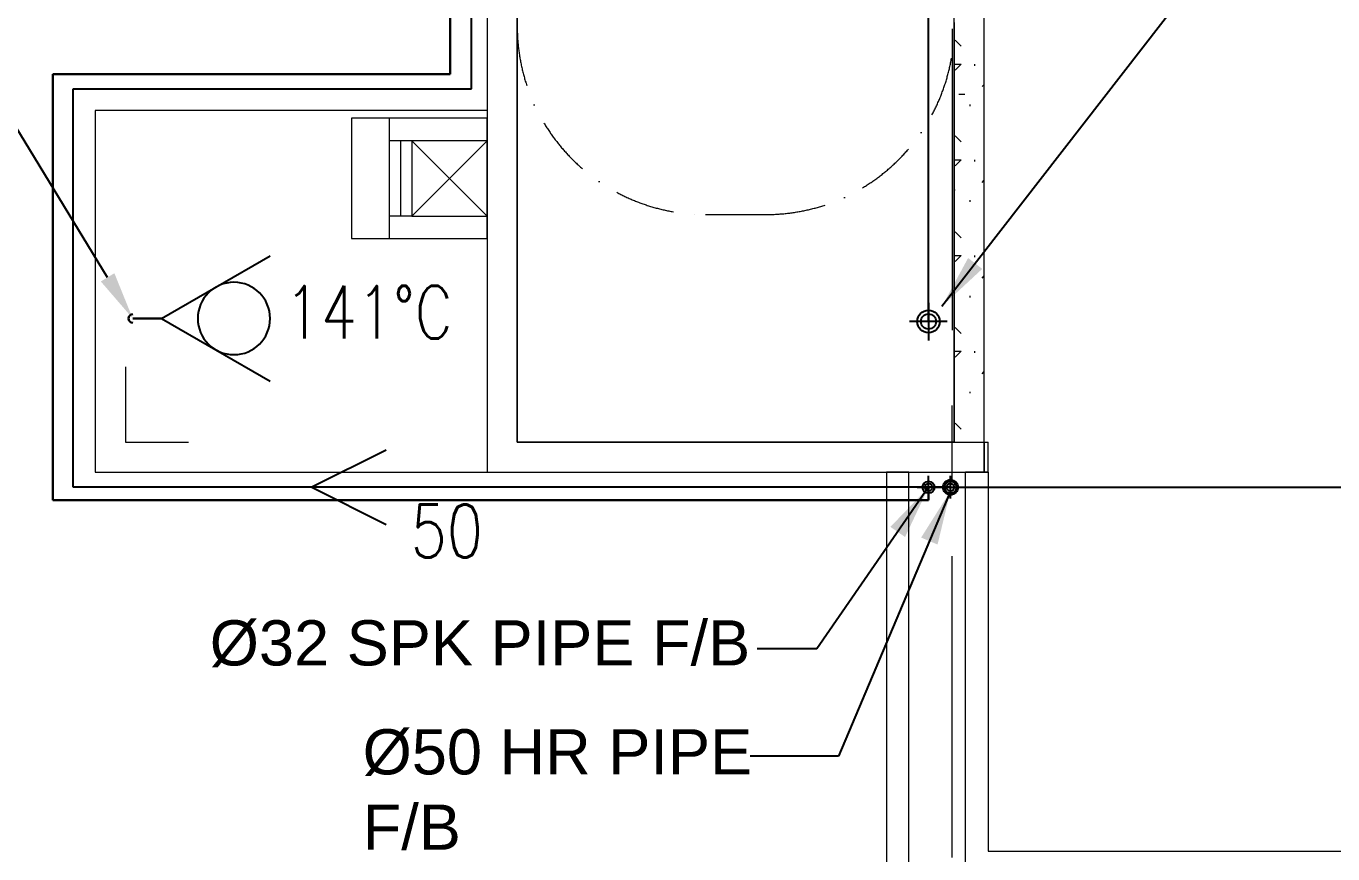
# Model space of a CAD drawing. Header units: millimetres. Extents: x -47219 to 440296, y -79832 to 7189.
# Drawn here: x 50265 to 58937, y -24567 to -19075 of the extents above; entities that cross this region are included whole.
import ezdxf
from ezdxf import colors
from ezdxf.entities.mleader import LeaderData, LeaderLine
from ezdxf.math import Vec2, Vec3

# ---------------------------------------------------------------- set-up
doc = ezdxf.new("R2010")
doc.units = ezdxf.units.MM
for name, pattern in [('BLK_2 - 3RD STOREY  LOWER ROOF PLAN-archi clean_25 SEPT 2024$0$IDA - Grid Line', [3500, 2000, -500, 500, -500]), ('BLK_2 - 3RD STOREY  LOWER ROOF PLAN-archi clean_25 SEPT 2024$0$IDA_Stair Clear', [675, 400, -137.5, 0, -137.5]), ('PHANTOM2', [1.25, 0.625, -0.125, 0.125, -0.125, 0.125, -0.125])]:
    doc.linetypes.add(name, pattern=pattern)
doc.layers.get('Defpoints').update_dxf_attribs({"color": 8, "lineweight": 9})
for name, color, linetype in [('ANNOTATION', 7, 'Continuous'), ('BLK 2 - 1ST STOREY PLAN$0$ROOMTEXT', 7, 'Continuous'), ('DIM', 8, 'Continuous'), ('M-_DRYRISER_E-', 6, 'Continuous'), ('M-_FIRESPRK_T-', 7, 'Continuous'), ('M-_SPRK-EXP_E-N', 1, 'Continuous'), ('M_HR PIPE', 3, 'Continuous'), ('NWFP-PENETRATION', 5, 'Continuous'), ('ZONE NUMBER', 154, 'Continuous')]:
    doc.layers.add(name, color=color, linetype=linetype)
for name, color, linetype, lineweight in [('BLK_2 - 3RD STOREY  LOWER ROOF PLAN-archi clean_25 SEPT 2024$0$A-_DETA----_ED-2', 8, 'BLK_2 - 3RD STOREY  LOWER ROOF PLAN-archi clean_25 SEPT 2024$0$IDA_Stair Clear', 9), ('BLK_2 - 3RD STOREY  LOWER ROOF PLAN-archi clean_25 SEPT 2024$0$A-_WALL----_E', 8, 'Continuous', 9), ('BLK_2 - 3RD STOREY  LOWER ROOF PLAN-archi clean_25 SEPT 2024$0$S-_ANOTGRID_E-1', 8, 'BLK_2 - 3RD STOREY  LOWER ROOF PLAN-archi clean_25 SEPT 2024$0$IDA - Grid Line', 9), ('M-_SPRK----_E-', 1, 'PHANTOM2', 30), ('M-_SPRKPIEX_E-', 1, 'Continuous', 30)]:
    doc.layers.add(name, color=color, linetype=linetype, lineweight=lineweight)
doc.styles.add('BLK 2 - 1ST STOREY PLAN$0$Arial', font='arial.ttf', dxfattribs={"height": 300})
doc.styles.add('Simplex', font='SIMPLEX.shx', dxfattribs={"width": 0.8, "height": 2.5})
doc.styles.get("Standard").update_dxf_attribs({"font": 'arial.ttf'})
doc.dimstyles.new('DIM 150', dxfattribs={"dimscale": 1500, "dimtxt": 0.18, "dimasz": 0.18, "dimexe": 0.18, "dimexo": 0.0625, "dimgap": 0.09, "dimtad": 0, "dimtih": 1, "dimtoh": 1, "dimdec": 0, "dimzin": 0, "dimdsep": 46, "dimtxsty": 'Standard', "dimblk": 'OBLIQUE', "dimcen": 0.09, "dimadec": 0, "dimazin": 0, "dimtfac": 1, "dimtdec": 0, "dimtofl": 0, "dimtmove": 0, "dimatfit": 3, "dimfxl": 1, "dimtolj": 1, "dimtzin": 0, "dimarcsym": 0})
doc.dimstyles.new('DIM 200', dxfattribs={"dimscale": 2000, "dimtxt": 0.18, "dimasz": 0.18, "dimexe": 0.18, "dimexo": 0.0625, "dimgap": 0.09, "dimtad": 0, "dimtih": 1, "dimtoh": 1, "dimdec": 0, "dimzin": 0, "dimdsep": 46, "dimtxsty": 'Standard', "dimblk": 'OBLIQUE', "dimcen": 0.09, "dimadec": 0, "dimazin": 0, "dimtfac": 1, "dimtdec": 0, "dimtofl": 0, "dimtmove": 0, "dimatfit": 3, "dimfxl": 1, "dimtolj": 1, "dimtzin": 0, "dimarcsym": 0})

# ---------------------------------------------------------------- blocks, each defined once
blk = doc.blocks.new('_Oblique')
at = {"color": 0, "linetype": 'ByBlock', "lineweight": -2}
blk.add_line((-0.5, -0.5), (0.5, 0.5), dxfattribs=at)
blk = doc.blocks.new('50 PIPE SLEEVE')
at = {"layer": 'NWFP-PENETRATION'}
for p, q in [((-75, 0), (75, 0)), ((0, -75), (0, 75))]:
    blk.add_line(p, q, dxfattribs=at)
blk.add_circle((0, 0), 40, dxfattribs=at)
at = {"layer": 'NWFP-PENETRATION', "color": 1}
blk.add_circle((0, 0), 25, dxfattribs=at)
blk = doc.blocks.new('100 PIPE SLEEVE')
at = {"layer": 'NWFP-PENETRATION'}
for p, q in [((0, 125), (0, -125)), ((-125, 1.4), (125, 1.4))]:
    blk.add_line(p, q, dxfattribs=at)
blk.add_circle((0, 0), 75, dxfattribs=at)
at = {"layer": 'NWFP-PENETRATION', "color": 1}
blk.add_circle((0, 0), 50, dxfattribs=at)
blk = doc.blocks.new('FIRE0106')
at = {"layer": 'M-_SPRK-EXP_E-N'}
for q in [(150, 259.8), (150, -259.8)]:
    blk.add_line((-300, 0), q, dxfattribs=at)
blk.add_circle((0, 0), 150, dxfattribs=at)
blk = doc.blocks.new('*D125')
at = {"layer": 'Defpoints', "color": 0, "transparency": 16777216}
for p in [(61981.9, -17604.2), (63149.7, -17604.2), (56324, -22134.7)]:
    blk.add_point(p, dxfattribs=at)
at = {"layer": 'DIM', "color": 0, "lineweight": -2, "transparency": 16777216}
for p, q in [((63056, -17604.2), (61711.9, -17604.2)), ((61981.9, -17604.2), (61981.9, -19596.5)), ((61981.9, -22134.7), (61981.9, -20142.4)), ((56417.8, -22134.7), (62251.9, -22134.7))]:
    blk.add_line(p, q, dxfattribs=at)
at = {"layer": 'DIM', "color": 0, "lineweight": -2, "transparency": 16777216, "xscale": 270, "yscale": 270, "zscale": 270}
for p, rotation in [((61981.9, -17604.2), 90), ((61981.9, -22134.7), 270)]:
    blk.add_blockref('_Oblique', p, dxfattribs=dict(at, rotation=rotation))
at = {"layer": 'DIM', "color": 0, "transparency": 16777216, "insert": (61981.9, -19869.4), "char_height": 270, "attachment_point": 5}
blk.add_mtext('\\A1;4530', dxfattribs=at)
blk = doc.blocks.new('BLK_2 - 3RD STOREY  LOWER ROOF PLAN-archi clean_25 SEPT 2024$0$IDA - Stair Turning Space - 1250-2832024-BLK 2 LOWER ROOF PLAN')
at = {"layer": 'BLK_2 - 3RD STOREY  LOWER ROOF PLAN-archi clean_25 SEPT 2024$0$A-_DETA----_ED-2'}
blk.add_line((0, -1250), (400, -1250), dxfattribs=at)
for centre, start, end in [((0, 0), 180, 270), ((400, 0), 270, 360)]:
    blk.add_arc(centre, 1250, start, end, dxfattribs=at)
blk = doc.blocks.new('BLK_2 - 3RD STOREY  LOWER ROOF PLAN-archi clean_25 SEPT 2024$0$mep roof 1')
at = {"layer": 'Defpoints'}
for points in [[(-10250, -2460), (-10250, -2210), (-10586.4, -2210)], [(-12650, -3710), (-12650, -4210), (-12231.3, -4210)]]:
    blk.add_lwpolyline(points, dxfattribs=at)
blk = doc.blocks.new('BLK_2 - 3RD STOREY  LOWER ROOF PLAN-archi clean_25 SEPT 2024')
at = {"layer": 'BLK_2 - 3RD STOREY  LOWER ROOF PLAN-archi clean_25 SEPT 2024$0$A-_WALL----_E'}
h = blk.add_hatch(dxfattribs=at)
h.set_pattern_fill('FP_3', color=256, style=0, pattern_type=2)
h.set_pattern_definition([(0, (42341.6, 0), (635, 635), [79.375, -555.625]), (90, (42341.6, 0), (-635, 635), [79.375, -555.625]), (135, (42420.97, 0), (-635.0003, 0), [112.253, -785.772]), (0, (42421, 357.2), (635, 635), [79.375, -555.625]), (45, (42460.66, 317.5), (0, 635.0003), [56.127, -841.899]), (135, (42460.66, 317.5), (-635.0003, 0), [56.127, -841.899]), (0, (42659.1, 515.94), (635, 635), [112.253, -522.747]), (45, (42659.1, 515.94), (0, 635.0003), [79.375, -818.651]), (135, (42771.35, 515.94), (-635.0003, 0), [79.375, -818.651]), (90, (42778.16, 158.75), (-635, 635), [79.375, -555.625]), (45, (42778.16, 158.75), (0, 635.0003), [56.127, -841.899]), (135, (42817.84, 198.44), (-635.0003, 0), [56.127, -841.899]), (0, (42421, 158.75), (635, 635), [39.687, -531.812]), (0, (42897.2, 317.5), (635, 635), [39.687, -531.812]), (90, (42698.8, 396.9), (-635, 635), [39.687, -531.812]), (135, (42778.16, 39.7), (-635.0003, 0), [56.127, -841.899]), (135, (42500.34, 476.25), (-635.0003, 0), [56.127, -841.899]), (45, (42639.25, 208.36), (0, 635.0003), [56.127, -841.899]), (90, (42559.9, 79.4), (-635, 635), [9.922, -625.078]), (90, (42589.64, 347.27), (-635, 635), [9.922, -625.078]), (90, (42887.3, 456.4), (-635, 635), [9.922, -625.078]), (90, (42897.2, 119.06), (-635, 635), [9.922, -625.078])])
h.paths.add_polyline_path([(-74694.8, -64562.4), (-74694.8, -61777.4), (-74894.8, -61777.4), (-74894.8, -64562.4)])
for p, q in [((-74894.8, -64562.4), (-74894.8, -57477.4)), ((-77994.8, -58577.4), (-77994.8, -64762.4)), ((-77794.8, -62362.4), (-77794.8, -58577.4)), ((-74694.8, -64562.4), (-74694.8, -60877.4)), ((-77794.8, -61427.4), (-77794.8, -64562.4)), ((-74894.8, -61777.4), (-74894.8, -64562.4)), ((-77994.8, -62362.4), (-80594.8, -62362.4)), ((-80594.8, -62362.4), (-80594.8, -62562.4)), ((-77794.8, -62562.4), (-77794.8, -62362.4)), ((-80594.8, -62562.4), (-80594.8, -64562.4)), ((-78494.8, -62562.4), (-78644.8, -62562.4)), ((-78569.8, -62562.4), (-78569.8, -63062.4)), ((-77994.8, -62562.4), (-78494.8, -63062.4)), ((-77794.8, -64562.4), (-77794.8, -62562.4)), ((-78494.8, -63062.4), (-78644.8, -63062.4)), ((-80594.8, -64562.4), (-80594.8, -64762.4)), ((-77719.8, -64562.4), (-77794.8, -64562.4)), ((-77794.8, -64562.4), (-74894.8, -64562.4)), ((-76619.8, -64562.4), (-77719.8, -64562.4)), ((-74894.8, -64562.4), (-76619.8, -64562.4)), ((-74894.8, -64562.4), (-74669.8, -64562.4)), ((-74694.8, -64562.4), (-74694.8, -64762.4)), ((-74694.8, -64762.4), (-74694.8, -64562.4)), ((-74669.8, -64762.4), (-74669.8, -64562.4)), ((-80594.8, -64762.4), (-77719.8, -64762.4)), ((-77719.8, -64762.4), (-76619.8, -64762.4)), ((-76619.8, -64762.4), (-74694.8, -64762.4)), ((-74819.8, -67427.4), (-74819.8, -64762.4)), ((-74669.8, -64762.4), (-74819.8, -64762.4)), ((-74694.8, -64762.4), (-74669.8, -64762.4)), ((-74669.8, -64762.4), (-74669.8, -67277.4)), ((-74669.8, -67277.4), (-67394.8, -67277.4))]:
    blk.add_line(p, q, dxfattribs=at)
for points in [[(-78894.8, -63212.4), (-77994.8, -63212.4), (-77994.8, -62412.4), (-78894.8, -62412.4)], [(-78494.8, -63062.4), (-77994.8, -63062.4), (-77994.8, -62562.4), (-78494.8, -62562.4)], [(-75344.8, -91942.4), (-75194.8, -91942.4), (-75194.8, -64762.4), (-75344.8, -64762.4)]]:
    blk.add_lwpolyline(points, close=True, dxfattribs=at)
for points in [[(-78644.8, -62412.4), (-78644.8, -63212.4)], [(-78494.8, -62562.4), (-77994.8, -63062.4)], [(-77994.8, -62812.4), (-77994.8, -62562.4), (-78331.2, -62562.4)], [(-80394.8, -64062.4), (-80394.8, -64562.4), (-79976.1, -64562.4)]]:
    blk.add_lwpolyline(points, dxfattribs=at)
at = {"layer": 'BLK_2 - 3RD STOREY  LOWER ROOF PLAN-archi clean_25 SEPT 2024$0$S-_ANOTGRID_E-1'}
blk.add_line((-74892.8, -37319.3), (-74944.8, -122559.3), dxfattribs=at)
at = {"layer": 'BLK_2 - 3RD STOREY  LOWER ROOF PLAN-archi clean_25 SEPT 2024$0$A-_WALL----_E'}
for name, p in [('BLK_2 - 3RD STOREY  LOWER ROOF PLAN-archi clean_25 SEPT 2024$0$mep roof 1', (-67744.8, -60352.4)), ('BLK_2 - 3RD STOREY  LOWER ROOF PLAN-archi clean_25 SEPT 2024$0$IDA - Stair Turning Space - 1250-2832024-BLK 2 LOWER ROOF PLAN', (-76544.8, -61802.4))]:
    blk.add_blockref(name, p, dxfattribs=at)

msp = doc.modelspace()

# ---------------------------------------------------------------- linework, layer by layer
at = {"layer": 'M-_DRYRISER_E-'}
msp.add_line((56252.9, -21034.6), (56252.3, -14868.5), dxfattribs=at)
at = {"layer": 'M-_SPRKPIEX_E-'}
for p, q in [((53078.8, -19394.3), (53078.8, -15314.3)), ((50442.4, -22219.1), (50442.4, -19394.3)), ((50442.4, -19394.3), (53078.8, -19394.3)), ((51164, -21014.6), (50972.2, -21014.6)), ((56253.9, -22134.7), (56253.9, -22219.1)), ((56253.9, -22219.1), (50442.4, -22219.1))]:
    msp.add_line(p, q, dxfattribs=at)
msp.add_arc((50972.2, -21014.6), 28.8, 90, 270, dxfattribs=at)
at = {"layer": 'M_HR PIPE'}
for p, q in [((53219.9, -19490.7), (53219.9, -17241.9)), ((50575.8, -22134.7), (50575.8, -19490.7)), ((50575.8, -19490.7), (53219.9, -19490.7)), ((56399, -22134.7), (50575.8, -22134.7))]:
    msp.add_line(p, q, dxfattribs=at)
msp.add_lwpolyline([(52653.1, -21888.8), (52161.5, -22134.7), (52653.1, -22380.5)], dxfattribs=at)
msp.add_circle((56399, -22134.7), 50, dxfattribs=at)

# ---------------------------------------------------------------- block references
at = {"layer": 'M-_SPRK----_E-', "xscale": -1.6, "yscale": 1.6, "zscale": 1.6, "rotation": 180}
msp.add_blockref('FIRE0106', (51644, -21014.6), dxfattribs=at)
at = {"layer": 'M-_SPRKPIEX_E-'}
msp.add_blockref('BLK_2 - 3RD STOREY  LOWER ROOF PLAN-archi clean_25 SEPT 2024', (131318.5, 42727.7), dxfattribs=at)
at = {"layer": 'NWFP-PENETRATION'}
for name, p in [('100 PIPE SLEEVE', (56252.9, -21034.6)), ('50 PIPE SLEEVE', (56253.9, -22134.7)), ('50 PIPE SLEEVE', (56399, -22134.7))]:
    msp.add_blockref(name, p, dxfattribs=at)

# ---------------------------------------------------------------- texts
at = {"layer": 'BLK 2 - 1ST STOREY PLAN$0$ROOMTEXT', "char_height": 300, "attachment_point": 1, "style": 'BLK 2 - 1ST STOREY PLAN$0$Arial'}
for s, insert, width in [('%%C32 SPK PIPE F/B', (51483.5, -23017), 6824.477), ('%%C50 HR PIPE \\PF/B', (52498.2, -23739.8), 3888.475)]:
    msp.add_mtext(s, dxfattribs=dict(at, insert=insert, width=width))
at = {"layer": 'M-_FIRESPRK_T-', "style": 'Simplex', "width": 0.8}
msp.add_text('141%%DC', height=350, dxfattribs=at).set_placement((51980, -21148.2))
at = {"layer": 'M_HR PIPE', "style": 'Simplex', "width": 0.8}
msp.add_text('50', height=350, dxfattribs=at).set_placement((52816.5, -22599.6))

# ---------------------------------------------------------------- dimensions: what is measured, and where the dimension line sits
at = {"layer": 'DIM'}
dim = msp.add_linear_dim(base=(61981.9308, -17604.1661), p1=(56324.0014, -22134.6585), p2=(63149.7244, -17604.1661), angle=90, dimstyle='DIM 150', dxfattribs=at)
dim.commit()
dim.dimension.update_dxf_attribs({"geometry": '*D125', "text_midpoint": (61981.9308, -19869.4123)})

# ---------------------------------------------------------------- leaders
at = {"layer": 'ANNOTATION'}
ml = msp.add_multileader_mtext('Standard', dxfattribs=at)
ml.set_content('%%C32 SPK PIPE\\PF/B', color=256)
ml.set_leader_properties()
ml.build(insert=Vec2(0, 0))
ml.multileader.update_dxf_attribs({"arrow_head_size": 320, "scale": 80})
ctx = ml.context
ctx.base_point, ctx.scale, ctx.char_height, ctx.arrow_head_size, ctx.landing_gap_size, ctx.plane_origin = Vec3(41708.6, -15222.4), 80, 320, 320, 160, Vec3(49652.4, -20473.2)
ctx.text_align_type = 2
notes = []
notes.append((ctx, [(1, (1, 1, 0), (47433.3, -15222.4), (-1, 0), 2440.3, [(1, [(50972.2, -21014.6)], 0, [])])]))
ctx.mtext.insert, ctx.mtext.alignment, ctx.mtext.flow_direction = Vec3(44833, -15059.7), 3, 5
at = {"layer": 'ZONE NUMBER', "color": 0}
for points in [[(56342.7, -20933.8), (59993.2, -16223), (60469.1, -16223)], [(56399, -22159.7), (55656.5, -23918.7), (55069.6, -23917.7)]]:
    msp.add_leader(points, dimstyle='DIM 200', override={"dimgap": 0.09, "dimtad": 0}, dxfattribs=at)
msp.add_leader([(56253.9, -22134.7), (55513.1, -23207.5), (55116.4, -23207.5)], dimstyle='DIM 200', dxfattribs=at)
for ctx, leaders in notes:
    for number, flags, end, landing, length, lines in leaders:
        leader = LeaderData()
        leader.index, (leader.has_last_leader_line, leader.has_dogleg_vector, leader.attachment_direction) = number, flags
        leader.last_leader_point, leader.dogleg_vector, leader.dogleg_length = Vec3(end), Vec3(landing), length
        for number, points, colour, breaks in lines:
            line = LeaderLine()
            line.index, line.vertices, line.color, line.breaks = number, Vec3.list(points), colors.encode_raw_color(colour), breaks
            leader.lines.append(line)
        ctx.leaders.append(leader)

doc.saveas('drawing.dxf')
